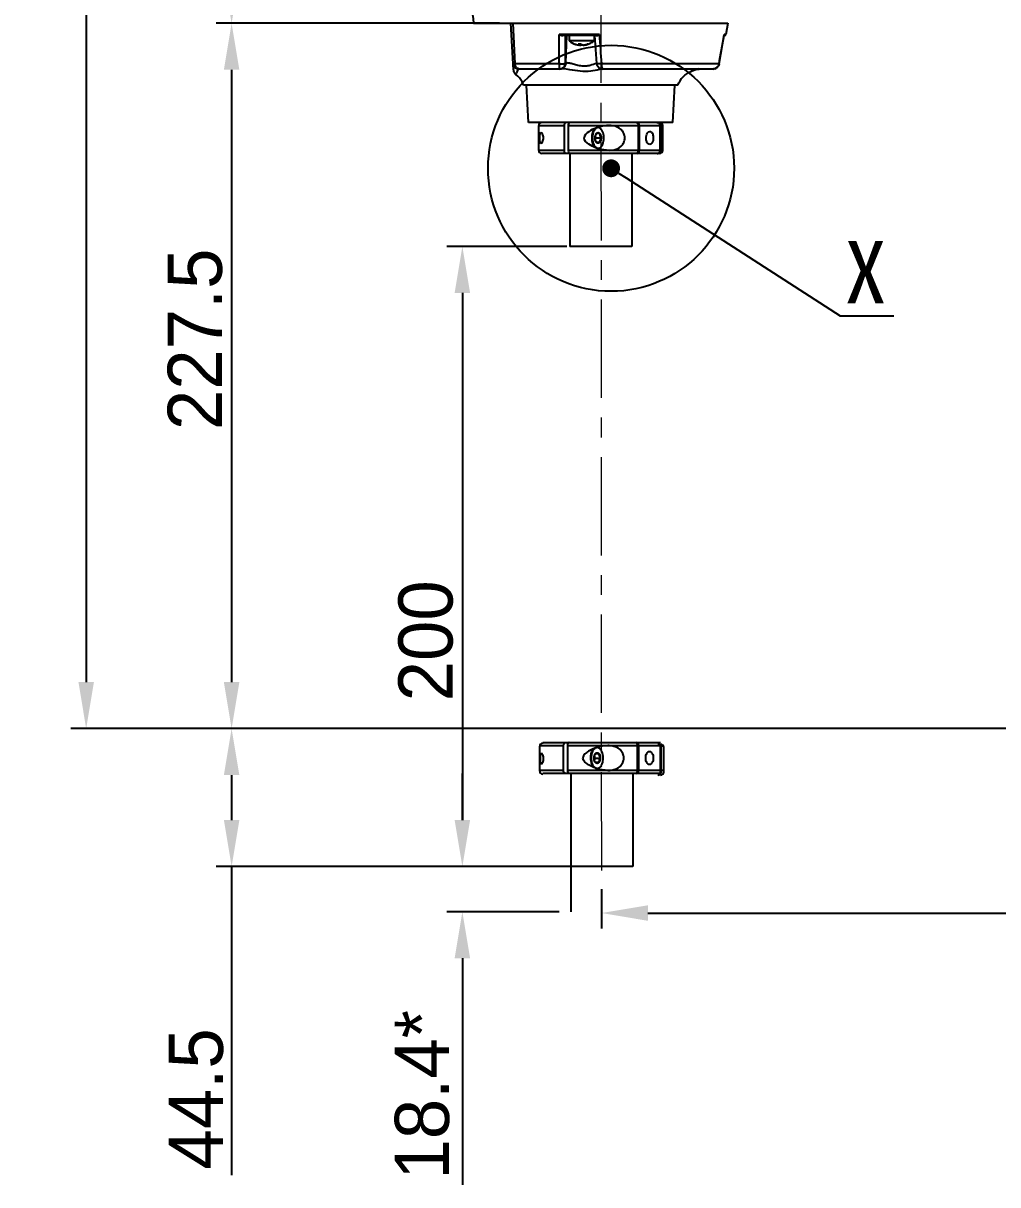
# Model space of a CAD drawing. Header units: millimetres. Extents: x 4086 to 8300, y 123 to 1549.
# Drawn here: x 6552 to 6677.7, y 952.2 to 1102.1 of the extents above; entities that cross this region are included whole.
import ezdxf
from ezdxf import colors
from ezdxf.entities.mleader import LeaderData, LeaderLine
from ezdxf.math import Vec2, Vec3

# ---------------------------------------------------------------- set-up
doc = ezdxf.new("R2010")
doc.units = ezdxf.units.MM
doc.linetypes.add('CENTER2', pattern=[28.575, 19.05, -3.175, 3.175, -3.175])
doc.linetypes.add('CENTERX2', pattern=[20.32, 12.7, -2.54, 2.54, -2.54])
doc.layers.add('00_COMPONENTS', color=7, linetype='Continuous')
doc.layers.add('20_ALL_FEATURES', color=7, linetype='Continuous')
doc.layers.add('中心线层', color=7, linetype='CENTER2', lineweight=0)
doc.layers.add('标注层', color=7, linetype='Continuous', lineweight=0)
doc.styles.get("Standard").update_dxf_attribs({"font": 'simsun.ttc'})
doc.styles.add('思源黑', font='SourceHanSansCN-Normal.ttf')
doc.dimstyles.new('尺寸标注_细节_1_2比例', dxfattribs={"dimtxt": 7, "dimasz": 6, "dimexe": 2, "dimexo": 1.5, "dimgap": 1, "dimtad": 1, "dimlfac": 2, "dimdsep": 46, "dimtxsty": '思源黑', "dimcen": 0.09, "dimadec": 0, "dimazin": 0, "dimtp": 0.01, "dimtm": 0.01, "dimtfac": 1, "dimtofl": 0, "dimtmove": 0, "dimatfit": 3, "dimfxl": 1, "dimtolj": 1, "dimarcsym": 0})

# ---------------------------------------------------------------- blocks, each defined once
blk = doc.blocks.new('*D1317')
at = {"layer": 'Defpoints', "color": 0}
for p in [(6626.49, 1233.26), (6560.08, 1011.06), (6919.68, 1011.06)]:
    blk.add_point(p, dxfattribs=at)
at = {"layer": '标注层', "color": 0, "lineweight": -2}
for p, q in [((6624.99, 1233.26), (6558.08, 1233.26)), ((6560.08, 1227.26), (6560.08, 1017.06)), ((6918.18, 1011.06), (6558.08, 1011.06))]:
    blk.add_line(p, q, dxfattribs=at)
at = {"layer": '标注层', "color": 0}
for points in [[(6561.08, 1227.26), (6559.08, 1227.26), (6560.08, 1233.26)], [(6559.08, 1017.06), (6561.08, 1017.06), (6560.08, 1011.06)]]:
    blk.add_solid(points, dxfattribs=at)
at = {"layer": '标注层', "color": 0, "insert": (6551.96, 1122.16), "char_height": 7, "attachment_point": 2, "rotation": 90, "style": '思源黑'}
blk.add_mtext('\\A1;555.5', dxfattribs=at)
blk = doc.blocks.new('*D1318')
at = {"layer": 'Defpoints', "color": 0}
for p in [(6614.9, 1102.06), (6578.85, 1011.06), (6919.68, 1011.06)]:
    blk.add_point(p, dxfattribs=at)
at = {"layer": '标注层', "color": 0, "lineweight": -2}
for p, q in [((6613.4, 1102.06), (6576.85, 1102.06)), ((6578.85, 1096.06), (6578.85, 1017.06)), ((6918.18, 1011.06), (6576.85, 1011.06))]:
    blk.add_line(p, q, dxfattribs=at)
at = {"layer": '标注层', "color": 0}
for points in [[(6579.85, 1096.06), (6577.85, 1096.06), (6578.85, 1102.06)], [(6577.85, 1017.06), (6579.85, 1017.06), (6578.85, 1011.06)]]:
    blk.add_solid(points, dxfattribs=at)
at = {"layer": '标注层', "color": 0, "insert": (6570.6, 1061.28), "char_height": 7, "attachment_point": 2, "rotation": 90, "style": '思源黑'}
blk.add_mtext('\\A1;227.5', dxfattribs=at)
blk = doc.blocks.new('*D1319')
at = {"layer": 'Defpoints', "color": 0}
for p in [(6766.39, 1180.07), (6578.85, 1102.06), (6610.09, 1102.06)]:
    blk.add_point(p, dxfattribs=at)
at = {"layer": '标注层', "color": 0, "lineweight": -2}
for p, q in [((6764.89, 1180.07), (6576.85, 1180.07)), ((6578.85, 1174.07), (6578.85, 1108.06)), ((6608.59, 1102.06), (6576.85, 1102.06))]:
    blk.add_line(p, q, dxfattribs=at)
at = {"layer": '标注层', "color": 0}
for points in [[(6579.85, 1174.07), (6577.85, 1174.07), (6578.85, 1180.07)], [(6577.85, 1108.06), (6579.85, 1108.06), (6578.85, 1102.06)]]:
    blk.add_solid(points, dxfattribs=at)
at = {"layer": '标注层', "color": 0, "insert": (6570.6, 1140.25), "char_height": 7, "attachment_point": 2, "rotation": 90, "style": '思源黑'}
blk.add_mtext('\\A1;197', dxfattribs=at)
blk = doc.blocks.new('*D1325')
at = {"layer": 'Defpoints', "color": 0}
for p in [(6623.61, 1073.26), (6608.63, 993.26), (6622.61, 993.26)]:
    blk.add_point(p, dxfattribs=at)
at = {"layer": '标注层', "color": 0, "lineweight": -2}
for p, q in [((6622.11, 1073.26), (6606.63, 1073.26)), ((6608.63, 1067.26), (6608.63, 999.26)), ((6621.11, 993.26), (6606.63, 993.26))]:
    blk.add_line(p, q, dxfattribs=at)
at = {"layer": '标注层', "color": 0}
for points in [[(6609.63, 1067.26), (6607.63, 1067.26), (6608.63, 1073.26)], [(6607.63, 999.26), (6609.63, 999.26), (6608.63, 993.26)]]:
    blk.add_solid(points, dxfattribs=at)
at = {"layer": '标注层', "color": 0, "insert": (6600.37, 1022.38), "char_height": 7, "attachment_point": 2, "rotation": 90, "style": '思源黑'}
blk.add_mtext('\\A1;200', dxfattribs=at)
blk = doc.blocks.new('*D1326')
at = {"layer": 'Defpoints', "color": 0}
for p in [(6608.63, 993.26), (6626.61, 993.26), (6622.61, 987.42)]:
    blk.add_point(p, dxfattribs=at)
at = {"layer": '标注层', "color": 0, "lineweight": -2}
for p, q in [((6608.63, 999.26), (6608.63, 1005.26)), ((6625.11, 993.26), (6606.63, 993.26)), ((6621.11, 987.42), (6606.63, 987.42)), ((6608.63, 981.42), (6608.63, 952.2))]:
    blk.add_line(p, q, dxfattribs=at)
at = {"layer": '标注层', "color": 0}
for points in [[(6607.63, 999.26), (6609.63, 999.26), (6608.63, 993.26)], [(6609.63, 981.42), (6607.63, 981.42), (6608.63, 987.42)]]:
    blk.add_solid(points, dxfattribs=at)
at = {"layer": '标注层', "color": 0, "insert": (6599.91, 963.81), "char_height": 7, "attachment_point": 2, "rotation": 90, "style": '思源黑'}
blk.add_mtext('\\A1;18.4*', dxfattribs=at)
blk = doc.blocks.new('*D1327')
at = {"layer": 'Defpoints', "color": 0}
for p in [(6919.68, 1011.06), (6578.85, 993.26), (6626.61, 993.26)]:
    blk.add_point(p, dxfattribs=at)
at = {"layer": '标注层', "color": 0, "lineweight": -2}
for p, q in [((6918.18, 1011.06), (6576.85, 1011.06)), ((6578.85, 1005.06), (6578.85, 999.26)), ((6625.11, 993.26), (6576.85, 993.26)), ((6578.85, 993.26), (6578.85, 953.46))]:
    blk.add_line(p, q, dxfattribs=at)
at = {"layer": '标注层', "color": 0}
for points in [[(6579.85, 1005.06), (6577.85, 1005.06), (6578.85, 1011.06)], [(6577.85, 999.26), (6579.85, 999.26), (6578.85, 993.26)]]:
    blk.add_solid(points, dxfattribs=at)
at = {"layer": '标注层', "color": 0, "insert": (6570.73, 963.28), "char_height": 7, "attachment_point": 2, "rotation": 90, "style": '思源黑'}
blk.add_mtext('\\A1;44.5', dxfattribs=at)
blk = doc.blocks.new('*D1331')
at = {"layer": 'Defpoints', "color": 0}
for p in [(6756.08, 1082.6), (6626.57, 991.84), (6756.08, 987.26)]:
    blk.add_point(p, dxfattribs=at)
at = {"layer": '标注层', "color": 0, "lineweight": -2}
for p, q in [((6756.08, 1081.1), (6756.08, 985.26)), ((6626.57, 990.34), (6626.57, 985.26)), ((6632.57, 987.26), (6750.08, 987.26))]:
    blk.add_line(p, q, dxfattribs=at)
at = {"layer": '标注层', "color": 0}
for points in [[(6632.57, 988.26), (6632.57, 986.26), (6626.57, 987.26)], [(6750.08, 986.26), (6750.08, 988.26), (6756.08, 987.26)]]:
    blk.add_solid(points, dxfattribs=at)
at = {"layer": '标注层', "color": 0, "insert": (6687.88, 991.89), "char_height": 7, "attachment_point": 5, "style": '思源黑'}
blk.add_mtext('\\A1;324', dxfattribs=at)
blk = doc.blocks.new('_Dot')
at = {"color": 0, "linetype": 'ByBlock', "lineweight": -2}
blk.add_line((-0.5, 0), (-1, 0), dxfattribs=at)
at = {"color": 0, "linetype": 'ByBlock', "const_width": 0.5}
blk.add_lwpolyline([(-0.25, 0, 1), (0.25, 0, 1)], format="xyb", close=True, dxfattribs=at)

msp = doc.modelspace()

# ---------------------------------------------------------------- linework, layer by layer
at = {"color": 7, "linetype": 'Continuous'}
for p, q in [((6610.0866, 1102.0608), (6642.8866, 1102.0608)), ((6615.2136, 1096.0512), (6614.8986, 1102.0608)), ((6615.1473, 1102.0608), (6615.4041, 1096.8163)), ((6642.8866, 1102.0608), (6642.6449, 1100.6276)), ((6621.1071, 1096.8165), (6621.1298, 1100.6276)), ((6626.3064, 1100.6276), (6621.1299, 1100.6276)), ((6625.8999, 1100.4608), (6621.5827, 1100.4608)), ((6621.9156, 1100.4608), (6621.9028, 1096.8969)), ((6621.9884, 1096.942), (6622.1094, 1100.4608)), ((6622.4208, 1100.4608), (6622.4208, 1099.7715)), ((6625.6208, 1100.4608), (6625.6208, 1099.7715)), ((6625.9629, 1096.8747), (6625.7292, 1100.4608)), ((6641.7614, 1096.8113), (6642.4285, 1100.5755)), ((6642.4017, 1100.469), (6642.4208, 1100.5768)), ((6642.4208, 1100.5768), (6642.4298, 1100.6276)), ((6642.4298, 1100.6276), (6642.4283, 1100.5747)), ((6642.6449, 1100.6276), (6642.4297, 1100.6276)), ((6642.4477, 1100.4608), (6642.4301, 1100.4608)), ((6625.6208, 1099.7715), (6622.4208, 1099.7715)), ((6623.7542, 1099.3542), (6623.7542, 1099.2437)), ((6623.7542, 1099.2437), (6623.7614, 1099.2398)), ((6623.7614, 1099.2399), (6623.7614, 1099.3542)), ((6623.8029, 1099.3542), (6623.8029, 1099.2437)), ((6623.9567, 1099.2437), (6623.9567, 1099.3161)), ((6624.5356, 1099.2723), (6624.3592, 1099.2437)), ((6624.8356, 1099.3542), (6624.8267, 1099.3525)), ((6621.1071, 1096.8163), (6615.4041, 1096.8163)), ((6621.1797, 1096.1494), (6615.9676, 1096.1494)), ((6621.1789, 1096.1494), (6621.4078, 1096.1868)), ((6621.4078, 1096.1868), (6621.5388, 1096.2461)), ((6621.5381, 1096.2457), (6621.5388, 1096.2461)), ((6625.9629, 1096.8745), (6625.9629, 1096.8747)), ((6641.7527, 1096.8163), (6626.5644, 1096.8163)), ((6626.7745, 1096.1494), (6626.7752, 1096.1494)), ((6640.9366, 1096.1494), (6626.7752, 1096.1494)), ((6638.1879, 1095.874), (6638.1206, 1095.8418)), ((6638.1883, 1095.8742), (6638.1879, 1095.874)), ((6638.4212, 1095.9787), (6638.6335, 1096.0494)), ((6640.9356, 1096.1494), (6640.8881, 1096.1507)), ((6636.4545, 1094.0608), (6616.5188, 1094.0608)), ((6617.1703, 1089.2608), (6616.9188, 1094.0608)), ((6635.803, 1089.2608), (6636.0545, 1094.0608)), ((6635.803, 1089.2608), (6617.1703, 1089.2608))]:
    msp.add_line(p, q, dxfattribs=at)
for points in [[(6625.963, 1096.8717), (6625.9923, 1096.7126), (6626.0908, 1096.5028), (6626.2694, 1096.315), (6626.527, 1096.1855), (6626.7752, 1096.1494)], [(6638.1879, 1095.874), (6638.2269, 1095.8938), (6638.297, 1095.927)], [(6638.297, 1095.927), (6638.4307, 1095.9823), (6638.5003, 1096.0051)], [(6638.6335, 1096.0494), (6638.9994, 1096.1317), (6639.1682, 1096.1494)], [(6639.0188, 1096.1337), (6639.0414, 1096.1386), (6639.1541, 1096.1494)], [(6640.9357, 1096.1494), (6641.2383, 1096.2023), (6641.5225, 1096.3756)], [(6641.5245, 1096.3775), (6641.7086, 1096.6374), (6641.7613, 1096.8114)]]:
    msp.add_lwpolyline(points, dxfattribs=at)
for centre, radius, start, end in [((6642.4477, 1100.6608), 0.2, 270, 350.42622), ((6624.0186, 1101.8138), 2.5927, 252.893228, 258.561306), ((6623.9616, 1101.5267), 2.2999, 258.53819, 263.030181), ((6623.8902, 1099.6325), 0.4121, 241.824201, 243.769106), ((6624.0815, 1101.5233), 2.2965, 261.985125, 263.031177), ((6623.9601, 1101.5235), 2.2967, 276.968818, 278.014799), ((6623.9593, 1101.5293), 2.3026, 278.015565, 281.028913), ((6623.9574, 1101.5383), 2.3118, 281.031004, 285.07818), ((6624.0206, 1101.8215), 2.6007, 281.419831, 286.1519), ((6624.0777, 1101.5387), 2.3122, 281.42064, 285.076089), ((6623.9535, 1101.5528), 2.3268, 285.079791, 289.109549), ((6624.0739, 1101.5528), 2.3268, 285.078112, 289.109677), ((6624.7605, 1099.4994), 0.15, 251.914416, 260.916488), ((6624.0202, 1101.8227), 2.602, 288.080486, 293.00017), ((6624.0166, 1101.8283), 2.6085, 293.02432, 306.242773), ((6624.0195, 1101.8227), 2.6023, 306.264852, 307.978939), ((6615.9676, 1096.9494), 0.8, 183, 270), ((6621.4377, 1094.3747), 1.8254, 88.213589, 89.944795), ((6621.4264, 1093.9655), 2.2348, 87.631665, 88.249458), ((6621.216, 1096.9314), 0.7586, 292.772724, 295.106281), ((6621.1904, 1096.8455), 0.6934, 300.16293, 311.189211), ((6639.2356, 1093.8262), 2.3039, 114.520833, 116.61822), ((6639.2195, 1093.8535), 2.2724, 110.872492, 114.436628), ((6639.3061, 1093.631), 2.5111, 109.669359, 110.909445), ((6639.3922, 1093.3818), 2.7748, 104.880626, 109.611732), ((6639.4999, 1092.9803), 3.1905, 101.843524, 104.899053), ((6640.941, 1096.9943), 0.8443, 287.961252, 300.747693), ((6640.9508, 1096.9773), 0.8247, 300.764648, 309.837591), ((6640.9616, 1096.964), 0.8076, 309.850915, 323.408465), ((6640.9836, 1096.9468), 0.7797, 323.464321, 330.700621)]:
    msp.add_arc(centre, radius, start, end, dxfattribs=at)
for points, knots in [([(6606.3139, 1112.9742), (6606.7588, 1112.7623), (6607.6338, 1111.7514), (6608.559, 1109.5474), (6609.4361, 1106.2093), (6609.8717, 1103.5806), (6610.0866, 1102.0608)], [0, 0, 0, 0, 0.12540071, 0.32205229, 0.60938961, 1, 1, 1, 1]), ([(6625.8998, 1100.4608), (6625.919, 1100.4608), (6626.0057, 1100.473), (6626.0859, 1100.5101), (6626.1465, 1100.5403)], [0, 0, 0, 0, 0.22015374, 1, 1, 1, 1]), ([(6623.2061, 1099.3542), (6623.2152, 1099.3524), (6623.2346, 1099.3487), (6623.2546, 1099.3496), (6623.2647, 1099.3516)], [0, 0, 0, 0, 0.47488456, 1, 1, 1, 1]), ([(6623.6353, 1099.3513), (6623.6263, 1099.3519), (6623.6084, 1099.3533), (6623.5906, 1099.3555), (6623.5818, 1099.3568)], [0, 0, 0, 0, 0.50162472, 1, 1, 1, 1]), ([(6623.69, 1099.3492), (6623.6809, 1099.3494), (6623.6626, 1099.3498), (6623.6444, 1099.3507), (6623.6353, 1099.3513)], [0, 0, 0, 0, 0.50128901, 1, 1, 1, 1]), ([(6623.7452, 1099.3489), (6623.736, 1099.3489), (6623.7176, 1099.3489), (6623.6992, 1099.3491), (6623.69, 1099.3492)], [0, 0, 0, 0, 0.50035849, 1, 1, 1, 1]), ([(6623.7081, 1099.2629), (6623.7156, 1099.2591), (6623.7308, 1099.2522), (6623.7464, 1099.2464), (6623.7542, 1099.2437)], [0, 0, 0, 0, 0.50601684, 1, 1, 1, 1]), ([(6623.7629, 1099.2397), (6623.7641, 1099.2386), (6623.7467, 1099.2328), (6623.7418, 1099.2377), (6623.7334, 1099.2387)], [0, 0, 0, 0, 0.15882058, 1, 1, 1, 1]), ([(6623.8029, 1099.2437), (6623.8126, 1099.2426), (6623.8333, 1099.2404), (6623.854, 1099.2388), (6623.865, 1099.2381)], [0, 0, 0, 0, 0.47347847, 1, 1, 1, 1]), ([(6623.9116, 1099.3542), (6623.9023, 1099.3536), (6623.8837, 1099.3525), (6623.8652, 1099.3514), (6623.8559, 1099.351)], [0, 0, 0, 0, 0.50032869, 1, 1, 1, 1]), ([(6623.865, 1099.2381), (6623.8766, 1099.2374), (6623.8951, 1099.2371), (6623.9143, 1099.2365), (6623.921, 1099.2387)], [0, 0, 0, 0, 0.62106815, 1, 1, 1, 1]), ([(6623.921, 1099.2387), (6623.9221, 1099.2391), (6623.9254, 1099.2418), (6623.9208, 1099.2436), (6623.9192, 1099.2445)], [0, 0, 0, 0, 0.37859416, 1, 1, 1, 1]), ([(6623.9567, 1099.2437), (6623.9666, 1099.2471), (6623.9865, 1099.2548), (6624.0057, 1099.2641), (6624.0153, 1099.2692)], [0, 0, 0, 0, 0.4921009, 1, 1, 1, 1]), ([(6624.085, 1099.2437), (6624.075, 1099.2471), (6624.0551, 1099.2548), (6624.0359, 1099.2641), (6624.0264, 1099.2692)], [0, 0, 0, 0, 0.4921009, 1, 1, 1, 1]), ([(6624.1206, 1099.2387), (6624.1196, 1099.2391), (6624.1163, 1099.2418), (6624.1208, 1099.2436), (6624.1225, 1099.2445)], [0, 0, 0, 0, 0.37859416, 1, 1, 1, 1]), ([(6624.1767, 1099.2381), (6624.1651, 1099.2374), (6624.1466, 1099.2371), (6624.1273, 1099.2365), (6624.1206, 1099.2387)], [0, 0, 0, 0, 0.62106815, 1, 1, 1, 1]), ([(6624.2388, 1099.2437), (6624.229, 1099.2426), (6624.2083, 1099.2404), (6624.1876, 1099.2388), (6624.1767, 1099.2381)], [0, 0, 0, 0, 0.47347847, 1, 1, 1, 1]), ([(6624.2788, 1099.2397), (6624.2776, 1099.2386), (6624.2949, 1099.2328), (6624.2998, 1099.2377), (6624.3083, 1099.2387)], [0, 0, 0, 0, 0.15882058, 1, 1, 1, 1]), ([(6624.3083, 1099.2387), (6624.3139, 1099.2394), (6624.3267, 1099.2412), (6624.3394, 1099.2433), (6624.3465, 1099.2445)], [0, 0, 0, 0, 0.43957596, 1, 1, 1, 1]), ([(6624.7783, 1099.3489), (6624.7715, 1099.3489), (6624.7577, 1099.3489), (6624.7438, 1099.3502), (6624.7368, 1099.3513)], [0, 0, 0, 0, 0.48762929, 1, 1, 1, 1]), ([(6624.8267, 1099.3525), (6624.8189, 1099.3511), (6624.8023, 1099.3487), (6624.7855, 1099.3499), (6624.7769, 1099.3516)], [0, 0, 0, 0, 0.47467337, 1, 1, 1, 1]), ([(6621.9884, 1096.942), (6622.0559, 1096.9809), (6622.2964, 1096.9712), (6622.7004, 1096.896), (6623.246, 1096.736), (6623.8637, 1096.5775), (6624.5143, 1096.5293), (6625.2282, 1096.651), (6625.6855, 1096.8521), (6625.9627, 1096.944)], [0, 0, 0, 0, 0.05730736, 0.16455115, 0.30954786, 0.47221011, 0.63419999, 0.78516977, 1, 1, 1, 1]), ([(6615.1687, 1096.9075), (6615.1691, 1096.9009), (6615.1928, 1096.8599), (6615.2423, 1096.8504), (6615.2786, 1096.8405)], [0, 0, 0, 0, 0.14991655, 1, 1, 1, 1]), ([(6615.2136, 1096.0512), (6615.2168, 1095.9905), (6615.2547, 1095.7635), (6615.3955, 1095.5567), (6615.5297, 1095.4552)], [0, 0, 0, 0, 0.26531008, 1, 1, 1, 1]), ([(6615.9676, 1096.1494), (6615.8294, 1096.1496), (6615.5249, 1096.3326), (6615.4247, 1096.6456), (6615.4041, 1096.8163)], [0, 0, 0, 0, 0.44562915, 1, 1, 1, 1]), ([(6615.8952, 1096.1589), (6615.8495, 1096.1115), (6615.7696, 1095.9851), (6615.6566, 1095.7432), (6615.5972, 1095.6626), (6615.5277, 1095.422), (6615.5297, 1095.4552)], [0, 0, 0, 0, 0.24826754, 0.57965031, 0.87472311, 1, 1, 1, 1]), ([(6621.1071, 1096.8163), (6621.1099, 1096.727), (6621.1199, 1096.5702), (6621.132, 1096.3496), (6621.1548, 1096.2413), (6621.1623, 1096.1498), (6621.1796, 1096.1494)], [0, 0, 0, 0, 0.39765051, 0.7172171, 0.92307058, 1, 1, 1, 1]), ([(6621.309, 1096.8087), (6621.4383, 1096.8099), (6621.6158, 1096.8175), (6621.8112, 1096.8547), (6621.8839, 1096.8782), (6621.9028, 1096.897)], [0, 0, 0, 0, 0.64080959, 0.86798395, 1, 1, 1, 1]), ([(6626.3169, 1096.083), (6625.9476, 1095.9977), (6625.1321, 1095.8348), (6623.8441, 1095.8304), (6622.6277, 1096.0381), (6621.8539, 1096.1846), (6621.5187, 1096.1984)], [0, 0, 0, 0, 0.23499041, 0.51392674, 0.79202408, 1, 1, 1, 1]), ([(6621.9884, 1096.942), (6621.9854, 1096.8018), (6621.9013, 1096.5101), (6621.6716, 1096.307), (6621.5379, 1096.2444)], [0, 0, 0, 0, 0.48705386, 1, 1, 1, 1]), ([(6621.647, 1096.3237), (6621.7641, 1096.4261), (6621.8781, 1096.6254), (6621.901, 1096.835), (6621.9026, 1096.8899)], [0, 0, 0, 0, 0.73911434, 1, 1, 1, 1]), ([(6626.2496, 1096.8116), (6626.18, 1096.8118), (6626.0986, 1096.8139), (6625.9654, 1096.8442), (6625.963, 1096.8745)], [0, 0, 0, 0, 0.6959559, 1, 1, 1, 1]), ([(6626.6713, 1096.165), (6626.6467, 1096.1596), (6626.5284, 1096.1326), (6626.4105, 1096.1045), (6626.3169, 1096.083)], [0, 0, 0, 0, 0.20829795, 1, 1, 1, 1]), ([(6626.5644, 1096.8163), (6626.5687, 1096.6542), (6626.5802, 1096.4496), (6626.6967, 1096.1505), (6626.7746, 1096.1494)], [0, 0, 0, 0, 0.67578343, 1, 1, 1, 1]), ([(6636.4545, 1094.0608), (6636.5941, 1094.4618), (6637.0218, 1095.2131), (6637.7445, 1095.6832), (6638.1206, 1095.8418)], [0, 0, 0, 0, 0.50976964, 1, 1, 1, 1]), ([(6638.2034, 1095.8859), (6638.1907, 1095.8796), (6638.1754, 1095.8718), (6638.1049, 1095.8352), (6638.1206, 1095.8418)], [0, 0, 0, 0, 0.45285685, 1, 1, 1, 1]), ([(6641.7614, 1096.8113), (6641.7615, 1096.8123), (6641.7578, 1096.8148), (6641.755, 1096.8157), (6641.7528, 1096.8165)], [0, 0, 0, 0, 0.30092482, 1, 1, 1, 1]), ([(6616.5188, 1094.0608), (6616.4683, 1094.2057), (6616.2467, 1094.7363), (6615.8656, 1095.201), (6615.5297, 1095.4552)], [0, 0, 0, 0, 0.26690586, 1, 1, 1, 1])]:
    msp.add_open_spline(points, degree=3, knots=knots, dxfattribs=at)
for points in [[(6621.1298, 1100.6276), (6621.2682, 1100.5455), (6621.4219, 1100.4608), (6621.5827, 1100.4608)], [(6626.1465, 1100.5403), (6626.2008, 1100.5674), (6626.2539, 1100.5971), (6626.3064, 1100.6276)], [(6626.3064, 1100.6276), (6626.3923, 1099.3571), (6626.4782, 1098.0867), (6626.5643, 1096.8164)], [(6641.7528, 1096.8165), (6641.9694, 1098.0339), (6642.1854, 1099.2515), (6642.4017, 1100.469)], [(6622.4208, 1099.7715), (6622.6684, 1099.5783), (6622.9559, 1099.4282), (6623.2559, 1099.3359)], [(6623.5808, 1099.3542), (6623.6153, 1099.3214), (6623.6536, 1099.2917), (6623.6956, 1099.2692)], [(6623.8559, 1099.351), (6623.8193, 1099.3493), (6623.7825, 1099.3486), (6623.7459, 1099.3516)], [(6624.0264, 1099.2692), (6623.9844, 1099.2917), (6623.9461, 1099.3214), (6623.9116, 1099.3542)], [(6615.2786, 1096.8405), (6615.3197, 1096.8293), (6615.3619, 1096.8219), (6615.4041, 1096.8163)], [(6621.309, 1096.8087), (6621.2417, 1096.8095), (6621.1743, 1096.8124), (6621.1071, 1096.8165)], [(6621.9028, 1096.8969), (6621.9301, 1096.9141), (6621.9586, 1096.9296), (6621.9884, 1096.942)], [(6626.5643, 1096.8164), (6626.4596, 1096.8099), (6626.3544, 1096.8074), (6626.2496, 1096.8116)], [(6639.1644, 1096.1564), (6639.0574, 1096.1426), (6638.9507, 1096.1251), (6638.8451, 1096.1028)], [(6641.2014, 1096.1911), (6641.1164, 1096.1636), (6641.0259, 1096.1495), (6640.9366, 1096.1494)], [(6641.7527, 1096.8163), (6641.7377, 1096.7288), (6641.707, 1096.6427), (6641.6635, 1096.5652)]]:
    msp.add_open_spline(points, degree=3, dxfattribs=at)
at = {"layer": '00_COMPONENTS', "color": 7, "linetype": 'Continuous'}
for p, q in [((6618.6079, 1008.8608), (6621.6951, 1008.8608)), ((6618.6079, 1005.5756), (6618.6079, 1008.7756)), ((6619.0082, 1009.2608), (6634.2061, 1009.2608)), ((6621.6951, 1005.6608), (6621.6951, 1008.8609)), ((6622.1822, 1008.8609), (6622.1822, 1005.6608)), ((6622.1822, 1008.8608), (6634.6079, 1008.8608)), ((6631.2051, 1008.8608), (6631.2051, 1005.6608)), ((6631.3947, 1005.6608), (6631.3947, 1008.8608)), ((6634.1587, 1008.6493), (6634.1587, 1005.4493)), ((6634.2762, 1005.4493), (6634.2762, 1008.6493)), ((6634.6076, 1005.4493), (6634.6076, 1008.6493)), ((6625.7781, 1007.2608), (6625.6818, 1007.5464)), ((6625.6818, 1006.9753), (6625.7781, 1007.2608)), ((6625.7781, 1007.2608), (6626.4275, 1007.2608)), ((6625.8247, 1007.8567), (6626.2266, 1007.8567)), ((6621.6951, 1005.6608), (6618.6079, 1005.6608)), ((6634.6079, 1005.6608), (6622.1822, 1005.6608)), ((6626.2266, 1006.665), (6625.8247, 1006.665)), ((6634.2076, 1005.2608), (6619.0082, 1005.2608)), ((6622.6079, 1005.2608), (6622.6079, 993.2608)), ((6630.6079, 1005.2608), (6630.6079, 993.2608)), ((6630.6079, 993.2608), (6622.6079, 993.2608))]:
    msp.add_line(p, q, dxfattribs=at)
for centre, radius, start, end in [((6619.0079, 1008.7756), 0.4, 90, 180), ((6634.2076, 1008.6493), 0.4, 0, 90), ((6625.4971, 1007.5758), 1.2532, 29.41907, 31.712605), ((6619.0079, 1005.5756), 0.4, 180, 270), ((6625.4978, 1006.9456), 1.2525, 328.282278, 330.580007), ((6630.9513, 1005.4469), 0.1916, 304.47247, 306.666507), ((6634.2076, 1005.4493), 0.4, 270, 0)]:
    msp.add_arc(centre, radius, start, end, dxfattribs=at)
for points, knots in [([(6621.6951, 1008.8609), (6621.6951, 1008.9123), (6621.7069, 1009.0643), (6621.8196, 1009.2608), (6621.929, 1009.2608)], [0, 0, 0, 0, 0.31971859, 1, 1, 1, 1]), ([(6622.416, 1009.2608), (6622.3845, 1009.2608), (6622.2221, 1009.1949), (6622.1822, 1008.9932), (6622.1822, 1008.8609)], [0, 0, 0, 0, 0.19232204, 1, 1, 1, 1]), ([(6625.989, 1008.6253), (6625.6138, 1008.5055), (6625.0644, 1008.2639), (6624.4323, 1007.8181), (6624.1966, 1007.4536), (6624.1966, 1007.2608)], [0, 0, 0, 0, 0.50386433, 0.75344196, 1, 1, 1, 1]), ([(6626.5633, 1008.2346), (6626.4704, 1008.3847), (6626.2733, 1008.5917), (6625.9262, 1008.6111), (6625.6945, 1008.4965), (6625.5026, 1008.2822), (6625.2989, 1007.875), (6625.243, 1007.5101), (6625.243, 1007.2608)], [0, 0, 0, 0, 0.22499914, 0.32150927, 0.42395788, 0.54329116, 0.68222097, 1, 1, 1, 1]), ([(6626.5653, 1008.233), (6626.5328, 1008.2906), (6626.4099, 1008.4792), (6626.2055, 1008.6325), (6626.0462, 1008.6558)], [0, 0, 0, 0, 0.29095406, 1, 1, 1, 1]), ([(6629.4613, 1007.2608), (6629.4613, 1007.4636), (6629.3726, 1007.8715), (6628.8853, 1008.5291), (6628.2862, 1008.7622), (6627.8956, 1008.8236)], [0, 0, 0, 0, 0.25407, 0.5044913, 1, 1, 1, 1]), ([(6631.0603, 1009.2324), (6631.0833, 1009.2165), (6631.1772, 1009.1146), (6631.2051, 1008.9686), (6631.2051, 1008.8608)], [0, 0, 0, 0, 0.20611789, 1, 1, 1, 1]), ([(6631.3947, 1008.8608), (6631.3947, 1008.9603), (6631.3417, 1009.155), (6631.156, 1009.2608), (6631.07, 1009.2608)], [0, 0, 0, 0, 0.53641348, 1, 1, 1, 1]), ([(6633.8928, 1009.0493), (6633.9913, 1009.0493), (6634.1984, 1008.9598), (6634.2762, 1008.7508), (6634.2762, 1008.6493)], [0, 0, 0, 0, 0.49252449, 1, 1, 1, 1]), ([(6633.9583, 1009.0189), (6634.0518, 1008.9712), (6634.1432, 1008.8309), (6634.1587, 1008.6883), (6634.1587, 1008.6493)], [0, 0, 0, 0, 0.72919674, 1, 1, 1, 1]), ([(6618.8083, 1007.8356), (6618.7456, 1007.8356), (6618.6788, 1007.6624), (6618.6617, 1007.4523), (6618.6537, 1007.2749), (6618.6537, 1007.1756)], [0, 0, 0, 0, 0.26877619, 0.57447053, 1, 1, 1, 1]), ([(6618.6537, 1007.1756), (6618.6537, 1007.0763), (6618.6617, 1006.899), (6618.6788, 1006.6889), (6618.7456, 1006.5156), (6618.8083, 1006.5156)], [0, 0, 0, 0, 0.42552845, 0.73122365, 1, 1, 1, 1]), ([(6619.1203, 1007.1756), (6619.1203, 1007.3512), (6619.0657, 1007.5858), (6618.8856, 1007.8356), (6618.8083, 1007.8356)], [0, 0, 0, 0, 0.69435089, 1, 1, 1, 1]), ([(6618.8083, 1006.5156), (6618.8856, 1006.5156), (6619.0657, 1006.7654), (6619.1203, 1007.0001), (6619.1203, 1007.1756)], [0, 0, 0, 0, 0.30564829, 1, 1, 1, 1]), ([(6625.989, 1005.8964), (6625.6138, 1006.0161), (6625.0644, 1006.2578), (6624.4323, 1006.7036), (6624.1966, 1007.0681), (6624.1966, 1007.2608)], [0, 0, 0, 0, 0.50386598, 0.75344419, 1, 1, 1, 1]), ([(6625.5914, 1008.4955), (6625.5217, 1008.4316), (6625.2477, 1008.0762), (6625.1593, 1007.6092), (6625.1593, 1007.2608)], [0, 0, 0, 0, 0.21355472, 1, 1, 1, 1]), ([(6625.1593, 1007.2608), (6625.1593, 1007.136), (6625.1932, 1006.6996), (6625.3577, 1006.2401), (6625.5915, 1006.0262)], [0, 0, 0, 0, 0.28257552, 1, 1, 1, 1]), ([(6625.243, 1007.2608), (6625.243, 1007.0116), (6625.2989, 1006.6467), (6625.5025, 1006.2395), (6625.6944, 1006.0253), (6625.9261, 1005.9106), (6626.2732, 1005.9299), (6626.4704, 1006.1369), (6626.5632, 1006.2871)], [0, 0, 0, 0, 0.31776728, 0.45669265, 0.57602807, 0.67848348, 0.77499577, 1, 1, 1, 1]), ([(6625.6238, 1007.2608), (6625.6271, 1007.3102), (6625.6509, 1007.5204), (6625.7409, 1007.7187), (6625.8247, 1007.8567)], [0, 0, 0, 0, 0.23455792, 1, 1, 1, 1]), ([(6625.6238, 1007.2608), (6625.6238, 1007.3203), (6625.6398, 1007.5302), (6625.7162, 1007.7494), (6625.8247, 1007.8567)], [0, 0, 0, 0, 0.28049017, 1, 1, 1, 1]), ([(6625.8247, 1006.665), (6625.7956, 1006.7129), (6625.6914, 1006.8962), (6625.6341, 1007.1064), (6625.6238, 1007.2608)], [0, 0, 0, 0, 0.26600615, 1, 1, 1, 1]), ([(6625.8247, 1006.665), (6625.7922, 1006.6972), (6625.6655, 1006.871), (6625.6238, 1007.094), (6625.6238, 1007.2608)], [0, 0, 0, 0, 0.21531422, 1, 1, 1, 1]), ([(6626.2266, 1007.8567), (6626.2591, 1007.8245), (6626.3858, 1007.6507), (6626.4275, 1007.4277), (6626.4275, 1007.2608)], [0, 0, 0, 0, 0.21531422, 1, 1, 1, 1]), ([(6626.2266, 1007.8567), (6626.2298, 1007.8073), (6626.2537, 1007.5971), (6626.3436, 1007.3988), (6626.4275, 1007.2608)], [0, 0, 0, 0, 0.23455792, 1, 1, 1, 1]), ([(6626.4275, 1007.2608), (6626.4275, 1007.2013), (6626.4115, 1006.9915), (6626.3351, 1006.7723), (6626.2266, 1006.665)], [0, 0, 0, 0, 0.28049017, 1, 1, 1, 1]), ([(6626.4275, 1007.2608), (6626.3984, 1007.2129), (6626.2941, 1007.0297), (6626.2368, 1006.8194), (6626.2266, 1006.665)], [0, 0, 0, 0, 0.26600615, 1, 1, 1, 1]), ([(6626.8083, 1007.2608), (6626.8083, 1007.3461), (6626.7902, 1007.6656), (6626.7044, 1007.9865), (6626.5888, 1008.1914)], [0, 0, 0, 0, 0.26591461, 1, 1, 1, 1]), ([(6626.5888, 1006.3303), (6626.625, 1006.3946), (6626.7585, 1006.6873), (6626.8083, 1007.014), (6626.8083, 1007.2608)], [0, 0, 0, 0, 0.23025392, 1, 1, 1, 1]), ([(6627.8956, 1005.6981), (6628.2862, 1005.7595), (6628.8853, 1005.9926), (6629.3726, 1006.6502), (6629.4613, 1007.0581), (6629.4613, 1007.2608)], [0, 0, 0, 0, 0.49550834, 0.74593051, 1, 1, 1, 1]), ([(6632.2862, 1007.2608), (6632.2862, 1007.4645), (6632.3326, 1007.8139), (6632.6351, 1008.1008), (6632.7768, 1008.1008)], [0, 0, 0, 0, 0.58965598, 1, 1, 1, 1]), ([(6632.7768, 1006.4209), (6632.6351, 1006.4209), (6632.3326, 1006.7078), (6632.2862, 1007.0571), (6632.2862, 1007.2608)], [0, 0, 0, 0, 0.41032501, 1, 1, 1, 1]), ([(6632.7768, 1008.1008), (6632.9186, 1008.1008), (6633.2211, 1007.8139), (6633.2675, 1007.4646), (6633.2675, 1007.2608)], [0, 0, 0, 0, 0.41032501, 1, 1, 1, 1]), ([(6633.2675, 1007.2608), (6633.2675, 1007.0571), (6633.2211, 1006.7078), (6632.9186, 1006.4209), (6632.7768, 1006.4209)], [0, 0, 0, 0, 0.58965598, 1, 1, 1, 1]), ([(6621.929, 1005.2608), (6621.8975, 1005.2608), (6621.735, 1005.3268), (6621.6951, 1005.5285), (6621.6951, 1005.6608)], [0, 0, 0, 0, 0.19232236, 1, 1, 1, 1]), ([(6622.1822, 1005.6608), (6622.1822, 1005.6094), (6622.1939, 1005.4574), (6622.3067, 1005.2608), (6622.416, 1005.2608)], [0, 0, 0, 0, 0.31971979, 1, 1, 1, 1]), ([(6626.0459, 1005.8659), (6626.0957, 1005.8731), (6626.317, 1005.9418), (6626.478, 1006.1338), (6626.5653, 1006.2887)], [0, 0, 0, 0, 0.22058385, 1, 1, 1, 1]), ([(6631.2051, 1005.6608), (6631.2051, 1005.6224), (6631.1943, 1005.4916), (6631.1417, 1005.3497), (6631.0657, 1005.2932)], [0, 0, 0, 0, 0.28864673, 1, 1, 1, 1]), ([(6631.07, 1005.2608), (6631.1559, 1005.2608), (6631.3417, 1005.3666), (6631.3947, 1005.5614), (6631.3947, 1005.6608)], [0, 0, 0, 0, 0.4633213, 1, 1, 1, 1]), ([(6633.8928, 1005.0493), (6633.9912, 1005.0493), (6634.1984, 1005.1388), (6634.2762, 1005.3478), (6634.2762, 1005.4493)], [0, 0, 0, 0, 0.49239236, 1, 1, 1, 1]), ([(6634.1587, 1005.4493), (6634.1587, 1005.4108), (6634.1434, 1005.2693), (6634.054, 1005.1301), (6633.9619, 1005.0816)], [0, 0, 0, 0, 0.27039646, 1, 1, 1, 1])]:
    msp.add_open_spline(points, degree=3, knots=knots, dxfattribs=at)
for points in [[(6627.3987, 1008.8608), (6626.9223, 1008.8609), (6626.4429, 1008.7701), (6625.989, 1008.6253)], [(6627.8956, 1008.8236), (6627.7315, 1008.8494), (6627.5648, 1008.8608), (6627.3987, 1008.8608)], [(6630.9752, 1009.2608), (6631.0051, 1009.2608), (6631.0357, 1009.2494), (6631.0603, 1009.2324)], [(6633.8341, 1009.0493), (6633.8767, 1009.0493), (6633.9203, 1009.0382), (6633.9583, 1009.0189)], [(6625.8247, 1007.8567), (6625.8771, 1007.9085), (6626.0256, 1007.9892), (6626.1742, 1007.9085), (6626.2266, 1007.8567)], [(6626.2266, 1006.665), (6626.1742, 1006.6132), (6626.0256, 1006.5324), (6625.8771, 1006.6132), (6625.8247, 1006.665)], [(6627.3985, 1005.6608), (6626.9221, 1005.6609), (6626.4428, 1005.7516), (6625.989, 1005.8964)], [(6627.3985, 1005.6608), (6627.5647, 1005.6608), (6627.7315, 1005.6722), (6627.8956, 1005.6981)], [(6631.0597, 1005.2889), (6631.0353, 1005.2721), (6631.0049, 1005.2608), (6630.9752, 1005.2608)], [(6633.9619, 1005.0816), (6633.923, 1005.0611), (6633.878, 1005.0493), (6633.8341, 1005.0493)]]:
    msp.add_open_spline(points, degree=3, dxfattribs=at)
at = {"layer": '20_ALL_FEATURES', "color": 7, "linetype": 'Continuous'}
for p, q in [((6618.4866, 1085.6608), (6618.4866, 1088.8608)), ((6618.4866, 1088.8608), (6621.7946, 1088.8608)), ((6621.7946, 1085.6608), (6621.7946, 1088.8609)), ((6622.2934, 1088.8609), (6622.2934, 1085.6608)), ((6622.2934, 1088.8608), (6634.4866, 1088.8608)), ((6626.643, 1088.2575), (6626.6154, 1088.3021)), ((6631.3069, 1088.8608), (6631.3069, 1085.6608)), ((6631.49, 1085.6608), (6631.49, 1088.8608)), ((6634.1201, 1088.8608), (6634.1201, 1085.6608)), ((6634.2293, 1085.6608), (6634.2293, 1088.8608)), ((6634.4866, 1085.6608), (6634.4866, 1088.8608)), ((6625.8625, 1087.2608), (6625.7931, 1087.4771)), ((6625.7931, 1087.0446), (6625.8625, 1087.2608)), ((6625.8625, 1087.2608), (6626.5276, 1087.2608)), ((6625.9541, 1087.8567), (6626.3364, 1087.8567)), ((6626.3364, 1086.665), (6625.9541, 1086.665)), ((6621.7946, 1085.6608), (6618.4866, 1085.6608)), ((6634.0865, 1085.2608), (6618.8869, 1085.2608)), ((6634.4866, 1085.6608), (6622.2934, 1085.6608)), ((6622.4866, 1085.2608), (6622.4866, 1073.2608)), ((6626.643, 1086.2642), (6626.6154, 1086.2196)), ((6630.4866, 1085.2608), (6630.4866, 1073.2608)), ((6630.4862, 1073.2608), (6622.489, 1073.2608))]:
    msp.add_line(p, q, dxfattribs=at)
at = {"layer": '20_ALL_FEATURES'}
msp.add_line((6622.6079, 993.2608), (6622.6079, 987.4208), dxfattribs=at)
msp.add_circle((6627.8243, 1083.3463), 15.8723, dxfattribs=at)
at = {"layer": '20_ALL_FEATURES', "color": 7, "linetype": 'Continuous'}
for centre, radius, start, end in [((6618.8866, 1088.8608), 0.4, 90, 180), ((6627.8243, 1083.3463), 5.5402, 106.826823, 110.627443), ((6634.0866, 1088.8608), 0.4, 0, 90), ((6618.8866, 1085.6608), 0.4, 180, 270), ((6627.8243, 1091.1754), 5.5402, 249.322027, 253.120484), ((6633.7873, 1085.5383), 0.2774, 270.062393, 280.965667), ((6634.0866, 1085.6608), 0.4, 270, 0)]:
    msp.add_arc(centre, radius, start, end, dxfattribs=at)
for points, knots in [([(6621.7946, 1088.8609), (6621.7946, 1088.9123), (6621.8056, 1089.0609), (6621.91, 1089.2608), (6622.0171, 1089.2608)], [0, 0, 0, 0, 0.32415765, 1, 1, 1, 1]), ([(6622.5159, 1089.2608), (6622.4858, 1089.2608), (6622.3266, 1089.1914), (6622.2934, 1088.9923), (6622.2934, 1088.8609)], [0, 0, 0, 0, 0.18648191, 1, 1, 1, 1]), ([(6625.8725, 1088.5313), (6625.5476, 1088.409), (6624.9629, 1088.1399), (6624.3399, 1087.5953), (6624.3399, 1087.2608)], [0, 0, 0, 0, 0.50936159, 1, 1, 1, 1]), ([(6625.7155, 1088.4826), (6625.5768, 1088.343), (6625.3758, 1087.9357), (6625.3173, 1087.4996), (6625.3173, 1087.2608)], [0, 0, 0, 0, 0.45184226, 1, 1, 1, 1]), ([(6626.0204, 1088.5819), (6625.9635, 1088.5644), (6625.7053, 1088.4233), (6625.5654, 1088.138), (6625.497, 1087.9202)], [0, 0, 0, 0, 0.2066851, 1, 1, 1, 1]), ([(6626.643, 1088.2574), (6626.6184, 1088.2971), (6626.5249, 1088.431), (6626.3891, 1088.5433), (6626.2774, 1088.5796)], [0, 0, 0, 0, 0.28435127, 1, 1, 1, 1]), ([(6626.5527, 1088.3935), (6626.5366, 1088.4145), (6626.4738, 1088.4902), (6626.3979, 1088.556), (6626.3358, 1088.5923)], [0, 0, 0, 0, 0.26902909, 1, 1, 1, 1]), ([(6626.8899, 1087.2608), (6626.8899, 1087.3539), (6626.8697, 1087.6969), (6626.7752, 1088.0437), (6626.643, 1088.2574)], [0, 0, 0, 0, 0.27011335, 1, 1, 1, 1]), ([(6629.5961, 1087.2608), (6629.5961, 1087.4634), (6629.5091, 1087.8703), (6629.0288, 1088.5282), (6628.4336, 1088.7622), (6628.0459, 1088.8236)], [0, 0, 0, 0, 0.2551434, 0.50570969, 1, 1, 1, 1]), ([(6631.0659, 1089.2608), (6631.1148, 1089.2608), (6631.183, 1089.2205), (6631.223, 1089.1651), (6631.2336, 1089.1481)], [0, 0, 0, 0, 0.70958187, 1, 1, 1, 1]), ([(6631.49, 1088.8608), (6631.49, 1088.9605), (6631.4338, 1089.1574), (6631.245, 1089.2608), (6631.1574, 1089.2608)], [0, 0, 0, 0, 0.5322843, 1, 1, 1, 1]), ([(6631.2336, 1089.1481), (6631.2456, 1089.1287), (6631.2903, 1089.0393), (6631.3069, 1088.9375), (6631.3069, 1088.8608)], [0, 0, 0, 0, 0.22945045, 1, 1, 1, 1]), ([(6632.3382, 1087.2608), (6632.3382, 1087.3687), (6632.3613, 1087.6807), (6632.5802, 1088.1008), (6632.805, 1088.1008)], [0, 0, 0, 0, 0.32413411, 1, 1, 1, 1]), ([(6632.805, 1088.1008), (6632.8683, 1088.1008), (6633.0551, 1088.0221), (6633.2293, 1087.7002), (6633.2718, 1087.4186), (6633.2718, 1087.2608)], [0, 0, 0, 0, 0.18302158, 0.54336266, 1, 1, 1, 1]), ([(6618.7531, 1087.9208), (6618.6861, 1087.9209), (6618.5999, 1087.7561), (6618.5771, 1087.5362), (6618.5667, 1087.3602), (6618.5667, 1087.2608)], [0, 0, 0, 0, 0.28153742, 0.58287373, 1, 1, 1, 1]), ([(6618.5667, 1087.2608), (6618.5667, 1087.1615), (6618.5771, 1086.9854), (6618.5999, 1086.7656), (6618.6861, 1086.6008), (6618.7531, 1086.6008)], [0, 0, 0, 0, 0.41712527, 0.71846242, 1, 1, 1, 1]), ([(6619.1007, 1087.2608), (6619.1007, 1087.4376), (6619.0379, 1087.6864), (6618.8361, 1087.9208), (6618.7531, 1087.9208)], [0, 0, 0, 0, 0.68047666, 1, 1, 1, 1]), ([(6618.7531, 1086.6008), (6618.8361, 1086.6009), (6619.0379, 1086.8353), (6619.1007, 1087.0841), (6619.1007, 1087.2608)], [0, 0, 0, 0, 0.31952253, 1, 1, 1, 1]), ([(6625.868, 1085.9921), (6625.5439, 1086.1144), (6624.9606, 1086.3833), (6624.3399, 1086.9272), (6624.3399, 1087.2608)], [0, 0, 0, 0, 0.50934203, 1, 1, 1, 1]), ([(6625.3173, 1087.2608), (6625.3173, 1087.0221), (6625.3758, 1086.586), (6625.5768, 1086.1787), (6625.7155, 1086.0391)], [0, 0, 0, 0, 0.54815743, 1, 1, 1, 1]), ([(6625.497, 1087.9202), (6625.4809, 1087.8691), (6625.4235, 1087.6539), (6625.4006, 1087.4299), (6625.4006, 1087.2608)], [0, 0, 0, 0, 0.24045757, 1, 1, 1, 1]), ([(6625.4006, 1087.2608), (6625.4006, 1087.0919), (6625.4235, 1086.8681), (6625.4808, 1086.6531), (6625.4968, 1086.602)], [0, 0, 0, 0, 0.75953849, 1, 1, 1, 1]), ([(6625.4968, 1086.602), (6625.5223, 1086.5207), (6625.6227, 1086.2603), (6625.8228, 1086.0048), (6626.0111, 1085.9428)], [0, 0, 0, 0, 0.30085792, 1, 1, 1, 1]), ([(6625.7629, 1087.2608), (6625.7651, 1087.3102), (6625.7842, 1087.5199), (6625.8716, 1087.7188), (6625.9541, 1087.8567)], [0, 0, 0, 0, 0.23503777, 1, 1, 1, 1]), ([(6625.7629, 1087.2608), (6625.7629, 1087.3203), (6625.7782, 1087.529), (6625.8491, 1087.7476), (6625.9541, 1087.8567)], [0, 0, 0, 0, 0.28204647, 1, 1, 1, 1]), ([(6625.9541, 1086.665), (6625.9254, 1086.7129), (6625.8231, 1086.8962), (6625.7696, 1087.1069), (6625.7629, 1087.2608)], [0, 0, 0, 0, 0.26594142, 1, 1, 1, 1]), ([(6625.9541, 1086.665), (6625.9229, 1086.6974), (6625.8014, 1086.8733), (6625.7629, 1087.0944), (6625.7629, 1087.2608)], [0, 0, 0, 0, 0.21278423, 1, 1, 1, 1]), ([(6626.3364, 1087.8567), (6626.3386, 1087.8074), (6626.3577, 1087.5976), (6626.4451, 1087.3987), (6626.5276, 1087.2608)], [0, 0, 0, 0, 0.23503777, 1, 1, 1, 1]), ([(6626.3364, 1087.8567), (6626.3676, 1087.8243), (6626.4891, 1087.6484), (6626.5276, 1087.4273), (6626.5276, 1087.2608)], [0, 0, 0, 0, 0.21278423, 1, 1, 1, 1]), ([(6626.5276, 1087.2608), (6626.4989, 1087.2129), (6626.3966, 1087.0297), (6626.3431, 1086.8189), (6626.3364, 1086.665)], [0, 0, 0, 0, 0.26594142, 1, 1, 1, 1]), ([(6626.5276, 1087.2608), (6626.5276, 1087.2014), (6626.5123, 1086.9927), (6626.4414, 1086.7741), (6626.3364, 1086.665)], [0, 0, 0, 0, 0.28204647, 1, 1, 1, 1]), ([(6626.643, 1086.2643), (6626.6838, 1086.3303), (6626.836, 1086.6412), (6626.8899, 1086.9938), (6626.8899, 1087.2608)], [0, 0, 0, 0, 0.22517403, 1, 1, 1, 1]), ([(6628.0459, 1085.6981), (6628.4336, 1085.7594), (6629.0288, 1085.9935), (6629.5091, 1086.6514), (6629.5961, 1087.0582), (6629.5961, 1087.2608)], [0, 0, 0, 0, 0.4942898, 0.74485703, 1, 1, 1, 1]), ([(6632.805, 1086.4209), (6632.7418, 1086.4209), (6632.555, 1086.4996), (6632.3807, 1086.8214), (6632.3382, 1087.1031), (6632.3382, 1087.2608)], [0, 0, 0, 0, 0.18302158, 0.54336266, 1, 1, 1, 1]), ([(6633.2718, 1087.2608), (6633.2718, 1087.153), (6633.2488, 1086.8409), (6633.0298, 1086.4208), (6632.805, 1086.4209)], [0, 0, 0, 0, 0.32413411, 1, 1, 1, 1]), ([(6622.0171, 1085.2608), (6621.987, 1085.2608), (6621.8278, 1085.3303), (6621.7946, 1085.5294), (6621.7946, 1085.6608)], [0, 0, 0, 0, 0.18648219, 1, 1, 1, 1]), ([(6622.2934, 1085.6608), (6622.2934, 1085.6094), (6622.3044, 1085.4608), (6622.4088, 1085.2608), (6622.5159, 1085.2608)], [0, 0, 0, 0, 0.32415899, 1, 1, 1, 1]), ([(6626.2714, 1085.9402), (6626.3067, 1085.9512), (6626.4599, 1086.0203), (6626.5749, 1086.1541), (6626.643, 1086.2643)], [0, 0, 0, 0, 0.22217664, 1, 1, 1, 1]), ([(6631.3069, 1085.6608), (6631.3069, 1085.6207), (6631.295, 1085.485), (6631.2328, 1085.3361), (6631.1487, 1085.2852)], [0, 0, 0, 0, 0.29017763, 1, 1, 1, 1]), ([(6631.1574, 1085.2608), (6631.245, 1085.2608), (6631.4338, 1085.3643), (6631.49, 1085.5611), (6631.49, 1085.6608)], [0, 0, 0, 0, 0.46745067, 1, 1, 1, 1]), ([(6634.1201, 1085.6608), (6634.1201, 1085.6223), (6634.1043, 1085.4799), (6634.0118, 1085.3412), (6633.9185, 1085.2932)], [0, 0, 0, 0, 0.26881697, 1, 1, 1, 1])]:
    msp.add_open_spline(points, degree=3, knots=knots, dxfattribs=at)
for points in [[(6626.2774, 1088.5796), (6626.1959, 1088.606), (6626.1023, 1088.6069), (6626.0204, 1088.5819)], [(6626.3358, 1088.5923), (6626.2886, 1088.6199), (6626.2365, 1088.641), (6626.1829, 1088.6519)], [(6627.5516, 1088.8608), (6627.1023, 1088.8609), (6626.6505, 1088.7793), (6626.2205, 1088.6493)], [(6628.0459, 1088.8236), (6627.8827, 1088.8494), (6627.7168, 1088.8608), (6627.5516, 1088.8608)], [(6633.7876, 1089.2608), (6633.8751, 1089.2608), (6633.9667, 1089.211), (6634.0227, 1089.1437)], [(6633.8422, 1089.2608), (6633.9414, 1089.2608), (6634.0469, 1089.215), (6634.1159, 1089.1437)], [(6634.0227, 1089.1437), (6634.0865, 1089.067), (6634.1201, 1088.9606), (6634.1201, 1088.8608)], [(6634.1159, 1089.1437), (6634.1865, 1089.0707), (6634.2293, 1088.9624), (6634.2293, 1088.8608)], [(6625.9541, 1087.8567), (6626.0031, 1087.9076), (6626.1452, 1087.9901), (6626.2873, 1087.9076), (6626.3364, 1087.8567)], [(6626.3364, 1086.665), (6626.2873, 1086.614), (6626.1452, 1086.5316), (6626.0031, 1086.614), (6625.9541, 1086.665)], [(6626.0953, 1085.9239), (6626.1538, 1085.9169), (6626.2151, 1085.9228), (6626.2714, 1085.9402)], [(6626.1827, 1085.8697), (6626.2363, 1085.8806), (6626.2885, 1085.9017), (6626.3358, 1085.9294)], [(6627.5513, 1085.6608), (6627.1005, 1085.6609), (6626.6471, 1085.743), (6626.2156, 1085.8739)], [(6627.5513, 1085.6608), (6627.7167, 1085.6608), (6627.8826, 1085.6722), (6628.0459, 1085.6981)], [(6631.1487, 1085.2852), (6631.1241, 1085.2703), (6631.0947, 1085.2608), (6631.0659, 1085.2608)], [(6633.9185, 1085.2932), (6633.8939, 1085.2805), (6633.8672, 1085.2712), (6633.84, 1085.2659)], [(6633.8422, 1085.2608), (6633.9395, 1085.2608), (6634.0427, 1085.3047), (6634.1115, 1085.3736)], [(6634.1115, 1085.3736), (6634.1847, 1085.4468), (6634.2293, 1085.5573), (6634.2293, 1085.6608)]]:
    msp.add_open_spline(points, degree=3, dxfattribs=at)
at = {"layer": '中心线层', "linetype": 'CENTERX2'}
msp.add_line((6626.6079, 992.7518), (6626.4869, 1236.2166), dxfattribs=at)

# ---------------------------------------------------------------- dimensions: what is measured, and where the dimension line sits
at = {"layer": '标注层'}
for base, p1, p2, text, picture, middle in [((6560.0818, 1011.0608), (6626.4867, 1233.2608), (6919.6826, 1011.0608), '555.5', '*D1317', (6560.0818, 1122.1608)), ((6578.8547, 1102.0608), (6766.3942, 1180.0688), (6610.0866, 1102.0608), '197', '*D1319', (6578.8547, 1140.2518)), ((6578.8547, 1011.0608), (6614.8986, 1102.0608), (6919.6826, 1011.0608), '227.5', '*D1318', (6578.8547, 1061.2763)), ((6608.6262, 993.2608), (6623.6066, 1073.2608), (6622.6079, 993.2608), '200', '*D1325', (6608.6262, 1022.3796)), ((6578.8547, 993.2608), (6919.6826, 1011.0608), (6626.6076, 993.2608), '44.5', '*D1327', (6578.8547, 963.2812)), ((6608.6262, 993.2608), (6622.6079, 987.4208), (6626.6079, 993.2608), '18.4*', '*D1326', (6608.6262, 963.8111))]:
    dim = msp.add_linear_dim(base=base, p1=p1, p2=p2, angle=90, text=text, dimstyle='尺寸标注_细节_1_2比例', dxfattribs=at)
    dim.commit()
    dim.dimension.update_dxf_attribs({"geometry": picture, "text_midpoint": middle, "dimtype": 160})
dim = msp.add_linear_dim(base=(6756.0814, 987.2554), p1=(6626.5678, 991.8412), p2=(6756.0814, 1082.6021), text='324', dimstyle='尺寸标注_细节_1_2比例', dxfattribs=at)
dim.commit()
dim.dimension.update_dxf_attribs({"geometry": '*D1331', "text_midpoint": (6687.8753, 987.2554), "dimtype": 160})

# ---------------------------------------------------------------- leaders
ml = msp.add_multileader_mtext('Standard', dxfattribs=at)
ml.set_content('X', color=256)
ml.set_leader_properties()
ml.set_arrow_properties(name='DOT')
ml.build(insert=Vec2(0, 0))
ml.multileader.update_dxf_attribs({"text_left_attachment_type": 5, "text_right_attachment_type": 5, "dogleg_length": 0.4147, "arrow_head_size": 2.304})
ctx = ml.context
ctx.base_point, ctx.char_height, ctx.arrow_head_size, ctx.landing_gap_size, ctx.plane_origin = Vec3(6657.8204, 1064.298), 8.064, 2.304, 0.1037, Vec3(6617.6952, 1084.1474)
ctx.left_attachment, ctx.right_attachment, ctx.attachment_type = 5, 5, 2
notes = []
notes.append((ctx, [(0, (1, 1, 0), (6657.4056, 1064.298), (1, 0), 0.4147, [(0, [(6627.8243, 1083.3463)], 0, [])])]))
ctx.mtext.insert, ctx.mtext.flow_direction = Vec3(6657.924, 1073.9748), 5
for ctx, leaders in notes:
    for number, flags, end, landing, length, lines in leaders:
        leader = LeaderData()
        leader.index, (leader.has_last_leader_line, leader.has_dogleg_vector, leader.attachment_direction) = number, flags
        leader.last_leader_point, leader.dogleg_vector, leader.dogleg_length = Vec3(end), Vec3(landing), length
        for number, points, colour, breaks in lines:
            line = LeaderLine()
            line.index, line.vertices, line.color, line.breaks = number, Vec3.list(points), colors.encode_raw_color(colour), breaks
            leader.lines.append(line)
        ctx.leaders.append(leader)

doc.saveas('drawing.dxf')
